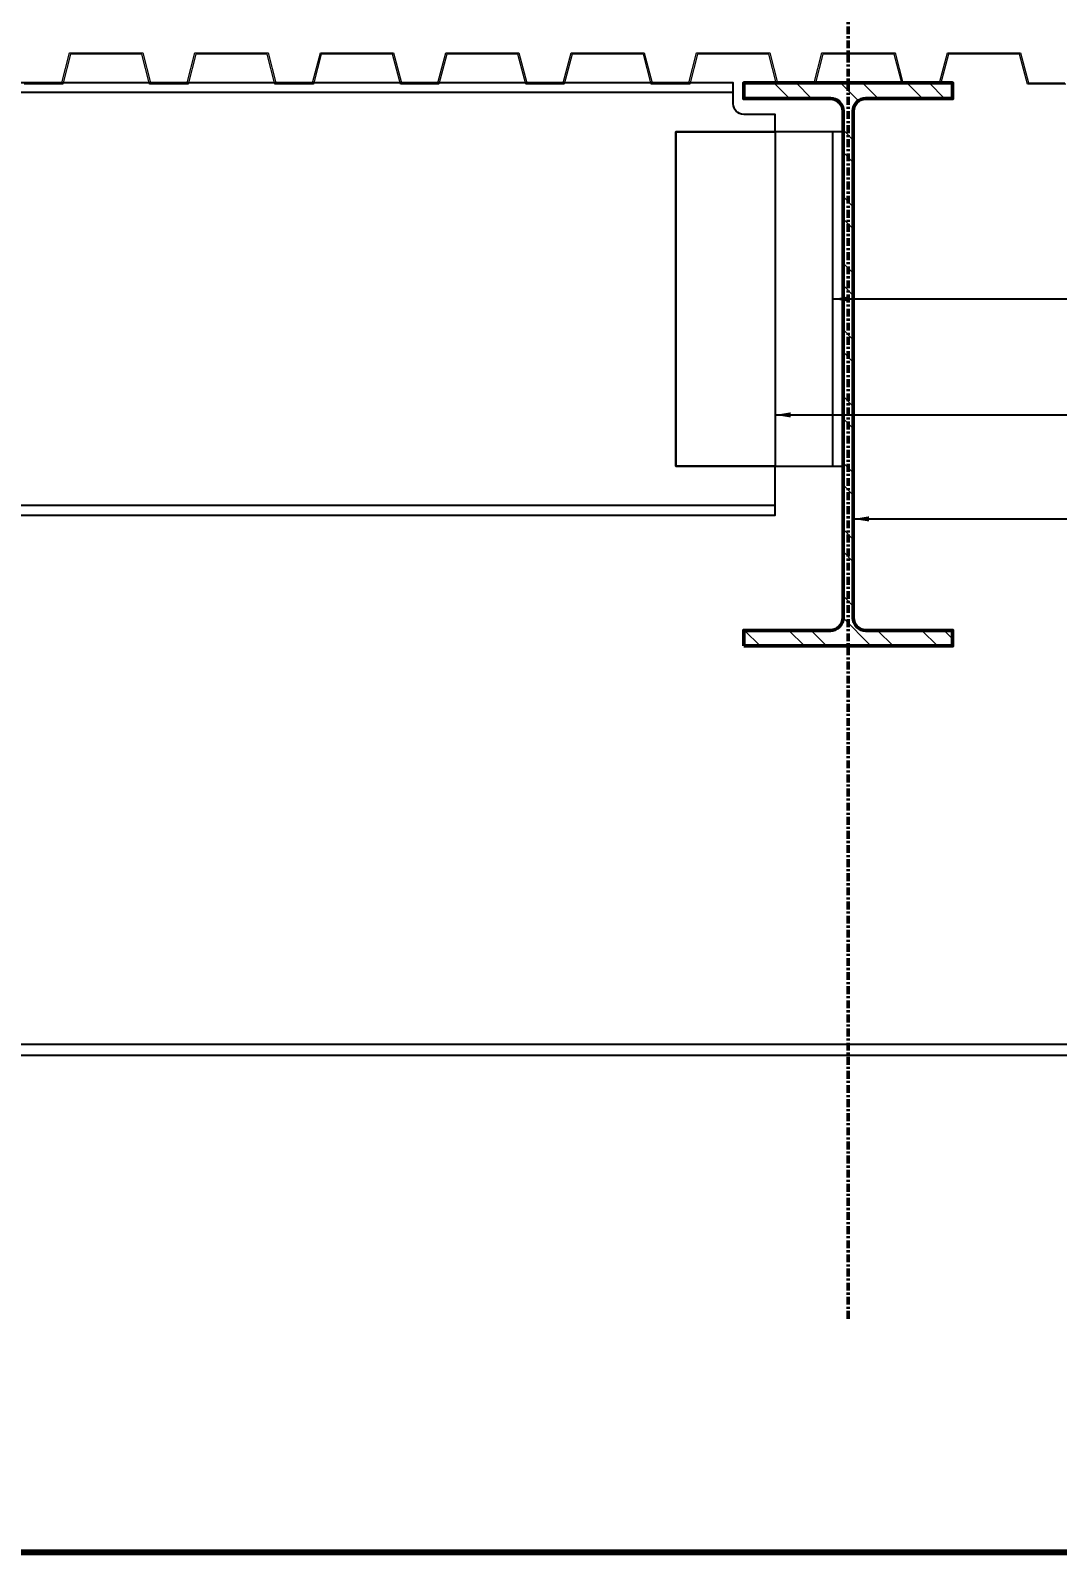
# Model space of a CAD drawing. Header units: inches. Extents: x 4066 to 5785, y 40 to 930.
# Drawn here: x 5686.6 to 5735.8, y 486.9 to 559.8 of the extents above; entities that cross this region are included whole.
import ezdxf

# ---------------------------------------------------------------- set-up
doc = ezdxf.new("R2010")
doc.units = ezdxf.units.IN
doc.header["$LTSCALE"] = 0.5
doc.header["$MEASUREMENT"] = 0
doc.linetypes.add('CENTER2', pattern=[1.125, 0.75, -0.125, 0.125, -0.125])
doc.layers.get('0').update_dxf_attribs({"lineweight": 18})
doc.layers.get('Defpoints').update_dxf_attribs({"color": 140, "lineweight": 18})
for name, color, linetype, lineweight in [('A-Anno-Dims', 211, 'Continuous', 18), ('A-Anno-Note', 231, 'Continuous', 25), ('A-Detl-Medm', 31, 'Continuous', 25), ('A-Detl-Patt', 190, 'Continuous', 18), ('A-Detl-Thin', 150, 'Continuous', 18), ('A-Detl-Wide', 213, 'Continuous', 50), ('G-Anno-Ttlb', 213, 'Continuous', 50)]:
    doc.layers.add(name, color=color, linetype=linetype, lineweight=lineweight)
doc.styles.add('Arch-Dim', font='romans.shx', dxfattribs={"width": 0.75})
doc.dimstyles.new('Aec-Arch-I-96', dxfattribs={"dimscale": 96, "dimtxt": 0.09375, "dimasz": 0.0625, "dimexe": 0.0625, "dimexo": 0.0625, "dimgap": 0.03125, "dimtad": 1, "dimdec": 4, "dimzin": 3, "dimdsep": 46, "dimlunit": 4, "dimtxsty": 'Arch-Dim', "dimblk": 'ARCHTICK', "dimcen": 0.09375, "dimazin": 2, "dimtfac": 0.75, "dimtdec": 4, "dimtix": 1, "dimtmove": 2, "dimatfit": 2, "dimfxl": 1, "dimtolj": 1, "dimtzin": 0, "dimarcsym": 0})

# ---------------------------------------------------------------- blocks, each defined once
blk = doc.blocks.new('*U56')
at = {"layer": 'A-Detl-Patt'}
h = blk.add_hatch(dxfattribs=at)
h.set_pattern_fill('ANSI32', color=256, scale=6, style=0)
h.set_pattern_definition([(45, (0, -13.46), (-1.591, 1.591), []), (45, (1.0607, -13.46), (-1.591, 1.591), [])])
edge = h.paths.add_edge_path()
edge.add_line((4.995, -26.92), (4.995, -26.175))
edge.add_line((4.995, -26.175), (0.845, -26.175))
edge.add_arc((0.845, -25.575), 0.6, 180, 270, ccw=False)
edge.add_line((0.245, -25.575), (0.245, -1.345))
edge.add_arc((0.845, -1.345), 0.6, 90, 180, ccw=False)
edge.add_line((0.845, -0.745), (4.995, -0.745))
edge.add_line((4.995, -0.745), (4.995, 0))
edge.add_line((4.995, 0), (-4.995, 0))
edge.add_line((-4.995, 0), (-4.995, -0.745))
edge.add_line((-4.995, -0.745), (-0.845, -0.745))
edge.add_arc((-0.845, -1.345), 0.6, 0, 90, ccw=False)
edge.add_line((-0.245, -1.345), (-0.245, -25.575))
edge.add_arc((-0.845, -25.575), 0.6, -90, 0, ccw=False)
edge.add_line((-0.845, -26.175), (-4.995, -26.175))
edge.add_line((-4.995, -26.175), (-4.995, -26.92))
edge.add_line((-4.995, -26.92), (4.995, -26.92))
at = {"color": 0, "linetype": 'ByBlock'}
blk.add_lwpolyline([(4.995, -26.92), (4.995, -26.175), (0.845, -26.175, -0.414214), (0.245, -25.575), (0.245, -1.345, -0.414214), (0.845, -0.745), (4.995, -0.745), (4.995, 0), (-4.995, 0), (-4.995, -0.745), (-0.845, -0.745, -0.414214), (-0.245, -1.345), (-0.245, -25.575, -0.414214), (-0.845, -26.175), (-4.995, -26.175), (-4.995, -26.92)], format="xyb", close=True, dxfattribs=at)
blk = doc.blocks.new('*U62')
at = {"layer": 'A-Detl-Thin'}
for points in [[(23.079, 0), (24.921, 0), (25.296, 1.44), (28.704, 1.44), (29.079, 0), (30.921, 0), (31.296, 1.44), (34.704, 1.44), (35.079, 0), (36.921, 0), (37.296, 1.44), (40.704, 1.44), (41.079, 0), (42.921, 0), (43.296, 1.44), (46.704, 1.44), (47.079, 0), (48.921, 0), (49.296, 1.44), (52.704, 1.44), (53.079, 0), (54.921, 0), (55.296, 1.44), (58.704, 1.44), (59.079, 0), (60.921, 0), (61.296, 1.44), (64.704, 1.44), (65.079, 0), (66.921, 0), (67.296, 1.44), (70.704, 1.44), (71.079, 0), (72.921, 0)], [(72.875, 0.06), (71.125, 0.06), (70.75, 1.5), (67.25, 1.5), (66.875, 0.06), (65.125, 0.06), (64.75, 1.5), (61.25, 1.5), (60.875, 0.06), (59.125, 0.06), (58.75, 1.5), (55.25, 1.5), (54.875, 0.06), (53.125, 0.06), (52.75, 1.5), (49.25, 1.5), (48.875, 0.06), (47.125, 0.06), (46.75, 1.5), (43.25, 1.5), (42.875, 0.06), (41.125, 0.06), (40.75, 1.5), (37.25, 1.5), (36.875, 0.06), (35.125, 0.06), (34.75, 1.5), (31.25, 1.5), (30.875, 0.06), (29.125, 0.06), (28.75, 1.5), (25.25, 1.5), (24.875, 0.06), (23.125, 0.06)]]:
    blk.add_lwpolyline(points, dxfattribs=at)
blk = doc.blocks.new('_ArchTick')
at = {"color": 0, "linetype": 'ByBlock', "const_width": 0.15}
blk.add_lwpolyline([(-0.5, -0.5), (0.5, 0.5)], dxfattribs=at)
blk = doc.blocks.new('*D152')
at = {"layer": 'A-Anno-Dims', "color": 0, "lineweight": -2, "transparency": 16777216}
for p, q in [((5653.745, 513.037), (5653.745, 601.563)), ((5725.745, 589.563), (5725.745, 601.563)), ((5725.745, 600.813), (5653.745, 600.813))]:
    blk.add_line(p, q, dxfattribs=at)
at = {"layer": 'Defpoints', "color": 0, "transparency": 16777216}
for p in [(5653.745, 600.813), (5725.745, 588.813), (5653.745, 512.287)]:
    blk.add_point(p, dxfattribs=at)
at = {"layer": 'A-Anno-Dims', "color": 0, "lineweight": -2, "transparency": 16777216, "xscale": 0.75, "yscale": 0.75, "zscale": 0.75, "rotation": 180}
blk.add_blockref('_ArchTick', (5653.745, 600.813), dxfattribs=at)
at = {"layer": 'A-Anno-Dims', "color": 0, "lineweight": -2, "transparency": 16777216, "xscale": 0.75, "yscale": 0.75, "zscale": 0.75}
blk.add_blockref('_ArchTick', (5725.745, 600.813), dxfattribs=at)
at = {"layer": 'A-Anno-Dims', "color": 0, "transparency": 16777216, "insert": (5689.745, 601.858), "char_height": 1.125, "attachment_point": 5, "style": 'Arch-Dim'}
blk.add_mtext('\\A1;6\'-0"', dxfattribs=at)
blk = doc.blocks.new('*D155')
at = {"layer": 'A-Anno-Dims', "color": 0, "lineweight": -2, "transparency": 16777216}
for p, q in [((5653.745, 513.037), (5653.745, 607.563)), ((5765.745, 589.563), (5765.745, 607.563)), ((5653.745, 606.813), (5765.745, 606.813))]:
    blk.add_line(p, q, dxfattribs=at)
at = {"layer": 'Defpoints', "color": 0, "transparency": 16777216}
for p in [(5765.745, 606.813), (5765.745, 588.813), (5653.745, 512.287)]:
    blk.add_point(p, dxfattribs=at)
at = {"layer": 'A-Anno-Dims', "color": 0, "lineweight": -2, "transparency": 16777216, "xscale": 0.75, "yscale": 0.75, "zscale": 0.75, "rotation": 180}
blk.add_blockref('_ArchTick', (5653.745, 606.813), dxfattribs=at)
at = {"layer": 'A-Anno-Dims', "color": 0, "lineweight": -2, "transparency": 16777216, "xscale": 0.75, "yscale": 0.75, "zscale": 0.75}
blk.add_blockref('_ArchTick', (5765.745, 606.813), dxfattribs=at)
at = {"layer": 'A-Anno-Dims', "color": 0, "transparency": 16777216, "insert": (5709.745, 607.858), "char_height": 1.125, "attachment_point": 5, "style": 'Arch-Dim'}
blk.add_mtext('\\A1;9\'-4"', dxfattribs=at)

msp = doc.modelspace()

# ---------------------------------------------------------------- linework, layer by layer
at = {"layer": 'A-Detl-Medm'}
for p, q in [((5720.25009, 556.83409), (5623.74452, 556.83404)), ((5722.25009, 554.95409), (5722.25009, 538.95409)), ((5725.00009, 554.95409), (5725.00009, 538.95409)), ((5722.25009, 537.07409), (5623.74452, 537.07404))]:
    msp.add_line(p, q, dxfattribs=at)
msp.add_lwpolyline([(5720.25009, 536.62409), (5722.25009, 536.62409), (5722.25009, 538.95409), (5717.50009, 538.95409), (5717.50009, 554.95409), (5722.25009, 554.95409), (5722.25009, 555.78409), (5720.75009, 555.78409, -0.41421356), (5720.25009, 556.28409), (5720.25009, 557.28409), (5623.74452, 557.28404), (5623.74452, 536.62404), (5720.25009, 536.62409)], format="xyb", close=True, dxfattribs=at)
for points in [[(5717.50009, 554.95409), (5717.50009, 538.95409), (5725.50009, 538.95409), (5725.50009, 554.95409)], [(5653.99514, 510.80236), (5759.49415, 510.80236), (5759.49415, 511.30236), (5653.99514, 511.30236)]]:
    msp.add_lwpolyline(points, close=True, dxfattribs=at)
at = {"layer": 'A-Detl-Wide', "linetype": 'CENTER2'}
msp.add_line((5725.74509, 498.19046), (5725.74509, 588.81328), dxfattribs=at)
at = {"layer": 'G-Anno-Ttlb'}
msp.add_lwpolyline([(5593.41118, 487.02042, 0.3, 0.3, 0), (5770.50752, 487.02042, 0.3, 0.3, 0)], format="xyseb", dxfattribs=at)

# ---------------------------------------------------------------- block references
at = {"layer": 'A-Detl-Wide', "xscale": -1}
for name, p in [('*U62', (5759.24432, 557.22432)), ('*U56', (5725.74509, 557.28409))]:
    msp.add_blockref(name, p, dxfattribs=at)

# ---------------------------------------------------------------- dimensions: what is measured, and where the dimension line sits
at = {"layer": 'A-Anno-Dims'}
for base, p1, p2, picture, middle in [((5765.74514, 606.81328), (5653.74514, 512.28682), (5765.74514, 588.81328), '*D155', (5709.74514, 607.85792)), ((5653.745138, 600.813276), (5725.745095, 588.813276), (5653.745138, 512.286823), '*D152', (5689.745116, 601.857919))]:
    dim = msp.add_linear_dim(base=base, p1=p1, p2=p2, dimstyle='Aec-Arch-I-96', override={"dimscale": 12}, dxfattribs=at)
    dim.commit()
    dim.dimension.update_dxf_attribs({"geometry": picture, "text_midpoint": middle})

# ---------------------------------------------------------------- leaders
at = {"layer": 'A-Anno-Note'}
for points in [[(5725.00009, 546.95409), (5777.62012, 546.95409)], [(5722.25009, 541.41061), (5777.62012, 541.41061)], [(5725.99009, 536.4375), (5777.62012, 536.4375)]]:
    msp.add_leader(points, dimstyle='Aec-Arch-I-96', override={"dimscale": 12}, dxfattribs=at)

doc.saveas('drawing.dxf')
